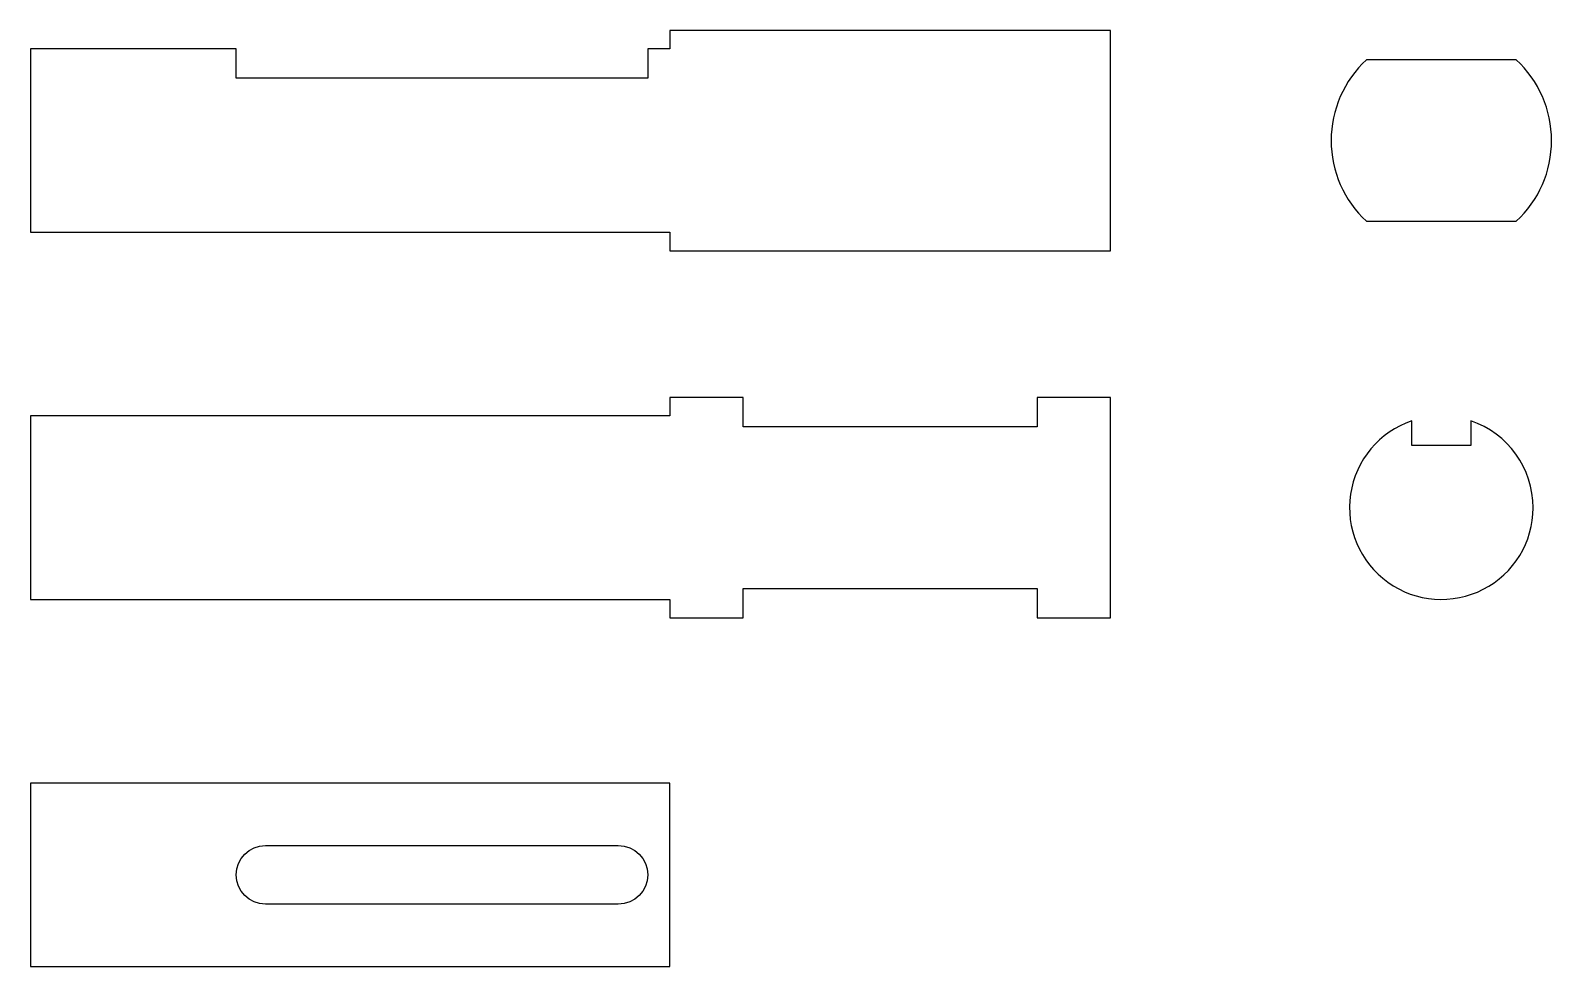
# Model space of a CAD drawing. Header units: millimetres. Extents: x 0 to 207, y -112 to 15.
import ezdxf

# ---------------------------------------------------------------- set-up
doc = ezdxf.new("R2010")
doc.units = ezdxf.units.MM
doc.layers.add('CUT', color=4, linetype='Continuous')
doc.layers.add('OUTLINE', color=7, linetype='Continuous')

msp = doc.modelspace()

# ---------------------------------------------------------------- linework, layer by layer
at = {"layer": 'CUT', "flags": 128}
msp.add_lwpolyline([(32, -96), (80, -96, -1), (80, -104), (32, -104, -1)], format="xyb", close=True, dxfattribs=at)
at = {"layer": 'OUTLINE', "flags": 128}
for points in [[(0, 12.49), (0, -12.49), (87, -12.49), (87, -15), (147, -15), (147, 15), (87, 15), (87, 12.49), (84, 12.49), (84, 8.49), (28, 8.49), (28, 12.49)], [(0, -37.51), (0, -62.49), (87, -62.49), (87, -65), (97, -65), (97, -61), (137, -61), (137, -65), (147, -65), (147, -35), (137, -35), (137, -39), (97, -39), (97, -35), (87, -35), (87, -37.51)], [(0, -87.51), (0, -112.49), (87, -112.49), (87, -87.51)]]:
    msp.add_lwpolyline(points, close=True, dxfattribs=at)
for points in [[(181.8, 11, 0.436542), (181.8, -11), (202.2, -11, 0.208759), (207, 0, 0.208759), (202.2, 11)], [(188, -38.16, 0.610783), (184.72, -60.15, 0.610783), (204.49, -50, 0.321676), (196, -38.16), (196, -41.51), (188, -41.51)]]:
    msp.add_lwpolyline(points, format="xyb", close=True, dxfattribs=at)

doc.saveas('drawing.dxf')
